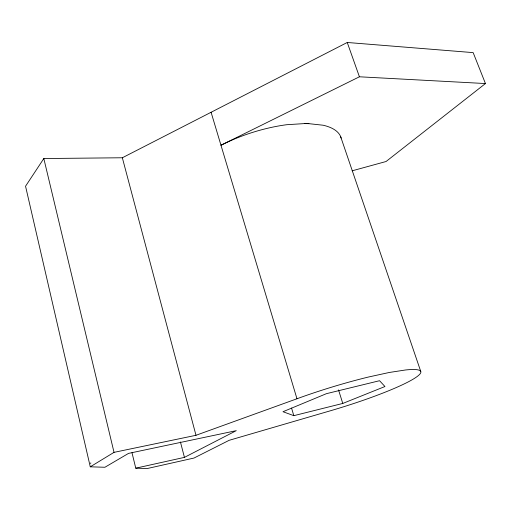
<?xml version="1.0" encoding="UTF-8"?>
<svg xmlns="http://www.w3.org/2000/svg" width="511" height="511" viewBox="0 0 511 511"><rect width="100%" height="100%" fill="white"/><g stroke="black" fill="none" stroke-linecap="round" stroke-linejoin="round"><path stroke-width="0.77" d="M90.651 463.63L90.805 462.889M352.181 170.808L386.054 161.514L485.45 83.555L473.16 52.62L347.25 42.477L122.34 157.765L43.818 158.538L25.55 186.221L90.268 466.818L104.921 467.258L128.536 453.391L236.261 430.664L184.439 457.371L135.766 468.178L131.991 452.714M90.268 466.818L114.023 452.356L195.988 435.295L296.974 398.765A89.655 11.14 -17 0 1 368.508 377.016L389.305 372.468L405.555 369.977A89.655 11.14 -17 0 1 409.177 381.398A89.655 11.14 -17 0 1 327.021 411.764L229.145 440.316L193.995 458.048L147.264 468.523L135.766 468.178M485.45 83.555L359.418 76.791L220.976 145.265A83.095 31.637 -17.6 0 1 286.703 124.716L306.824 123.445L323.182 125.233A83.095 31.637 -17.6 0 1 341.124 138.053M342.772 403.441L384.949 386.527L379.558 380.714L326.427 393.674L282.992 411.713L293.812 415.673L342.772 403.441L338.518 389.88M304.352 123.605L308.88 123.668M347.25 42.477L359.418 76.791M340.639 136.622L420.713 371.305M211.088 112.273L296.974 398.765M291.551 408.059L293.812 415.673M122.34 157.765L195.988 435.295M180.428 441.958L184.439 457.371M43.818 158.538L114.023 452.356"/></g></svg>
